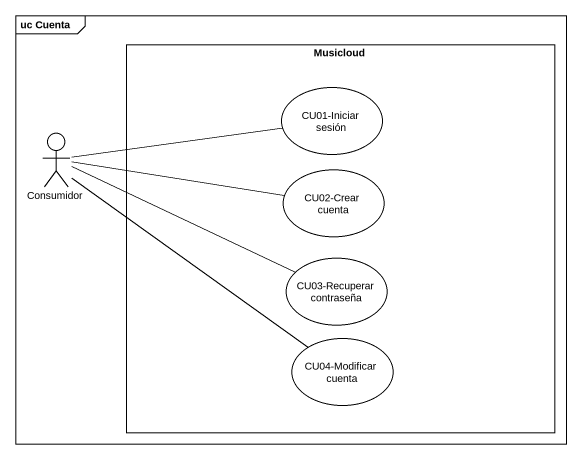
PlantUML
@startuml
mainframe uc Cuenta
rectangle Musicloud {
  usecase "CU01-Iniciar sesión" as CU01_Iniciar_sesión
  usecase "CU02-Crear cuenta" as CU02_Crear_cuenta
  usecase "CU03-Recuperar contraseña" as CU03_Recuperar_contraseña
  usecase "CU04-Modificar cuenta" as CU04_Modificar_cuenta
}
actor Consumidor
Consumidor -right- CU01_Iniciar_sesión
Consumidor -right- CU02_Crear_cuenta
Consumidor -right- CU03_Recuperar_contraseña
Consumidor -- CU04_Modificar_cuenta
@enduml
